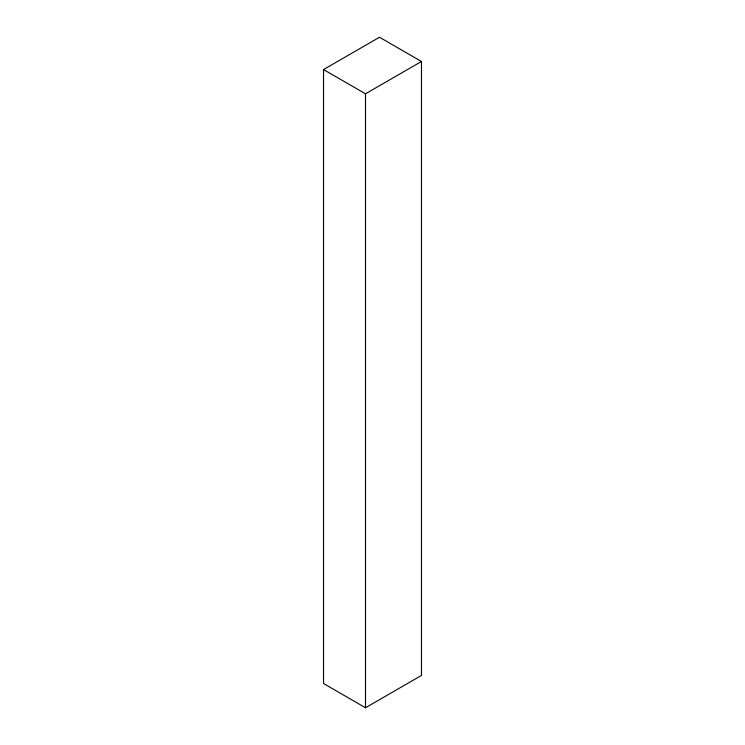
<?xml version="1.0" encoding="UTF-8"?>
<svg xmlns="http://www.w3.org/2000/svg" width="745" height="745" viewBox="0 0 745 745"><rect width="100%" height="100%" fill="white"/><g stroke="black" fill="none" stroke-linecap="round" stroke-linejoin="round"><path stroke-width="1.12" d="M323.526 69.564L379.494 37.25L421.474 61.481L421.474 675.436L365.506 707.75L323.526 683.519L323.526 69.564L365.506 93.796L421.474 61.481M365.506 93.796L365.506 707.75"/></g></svg>
